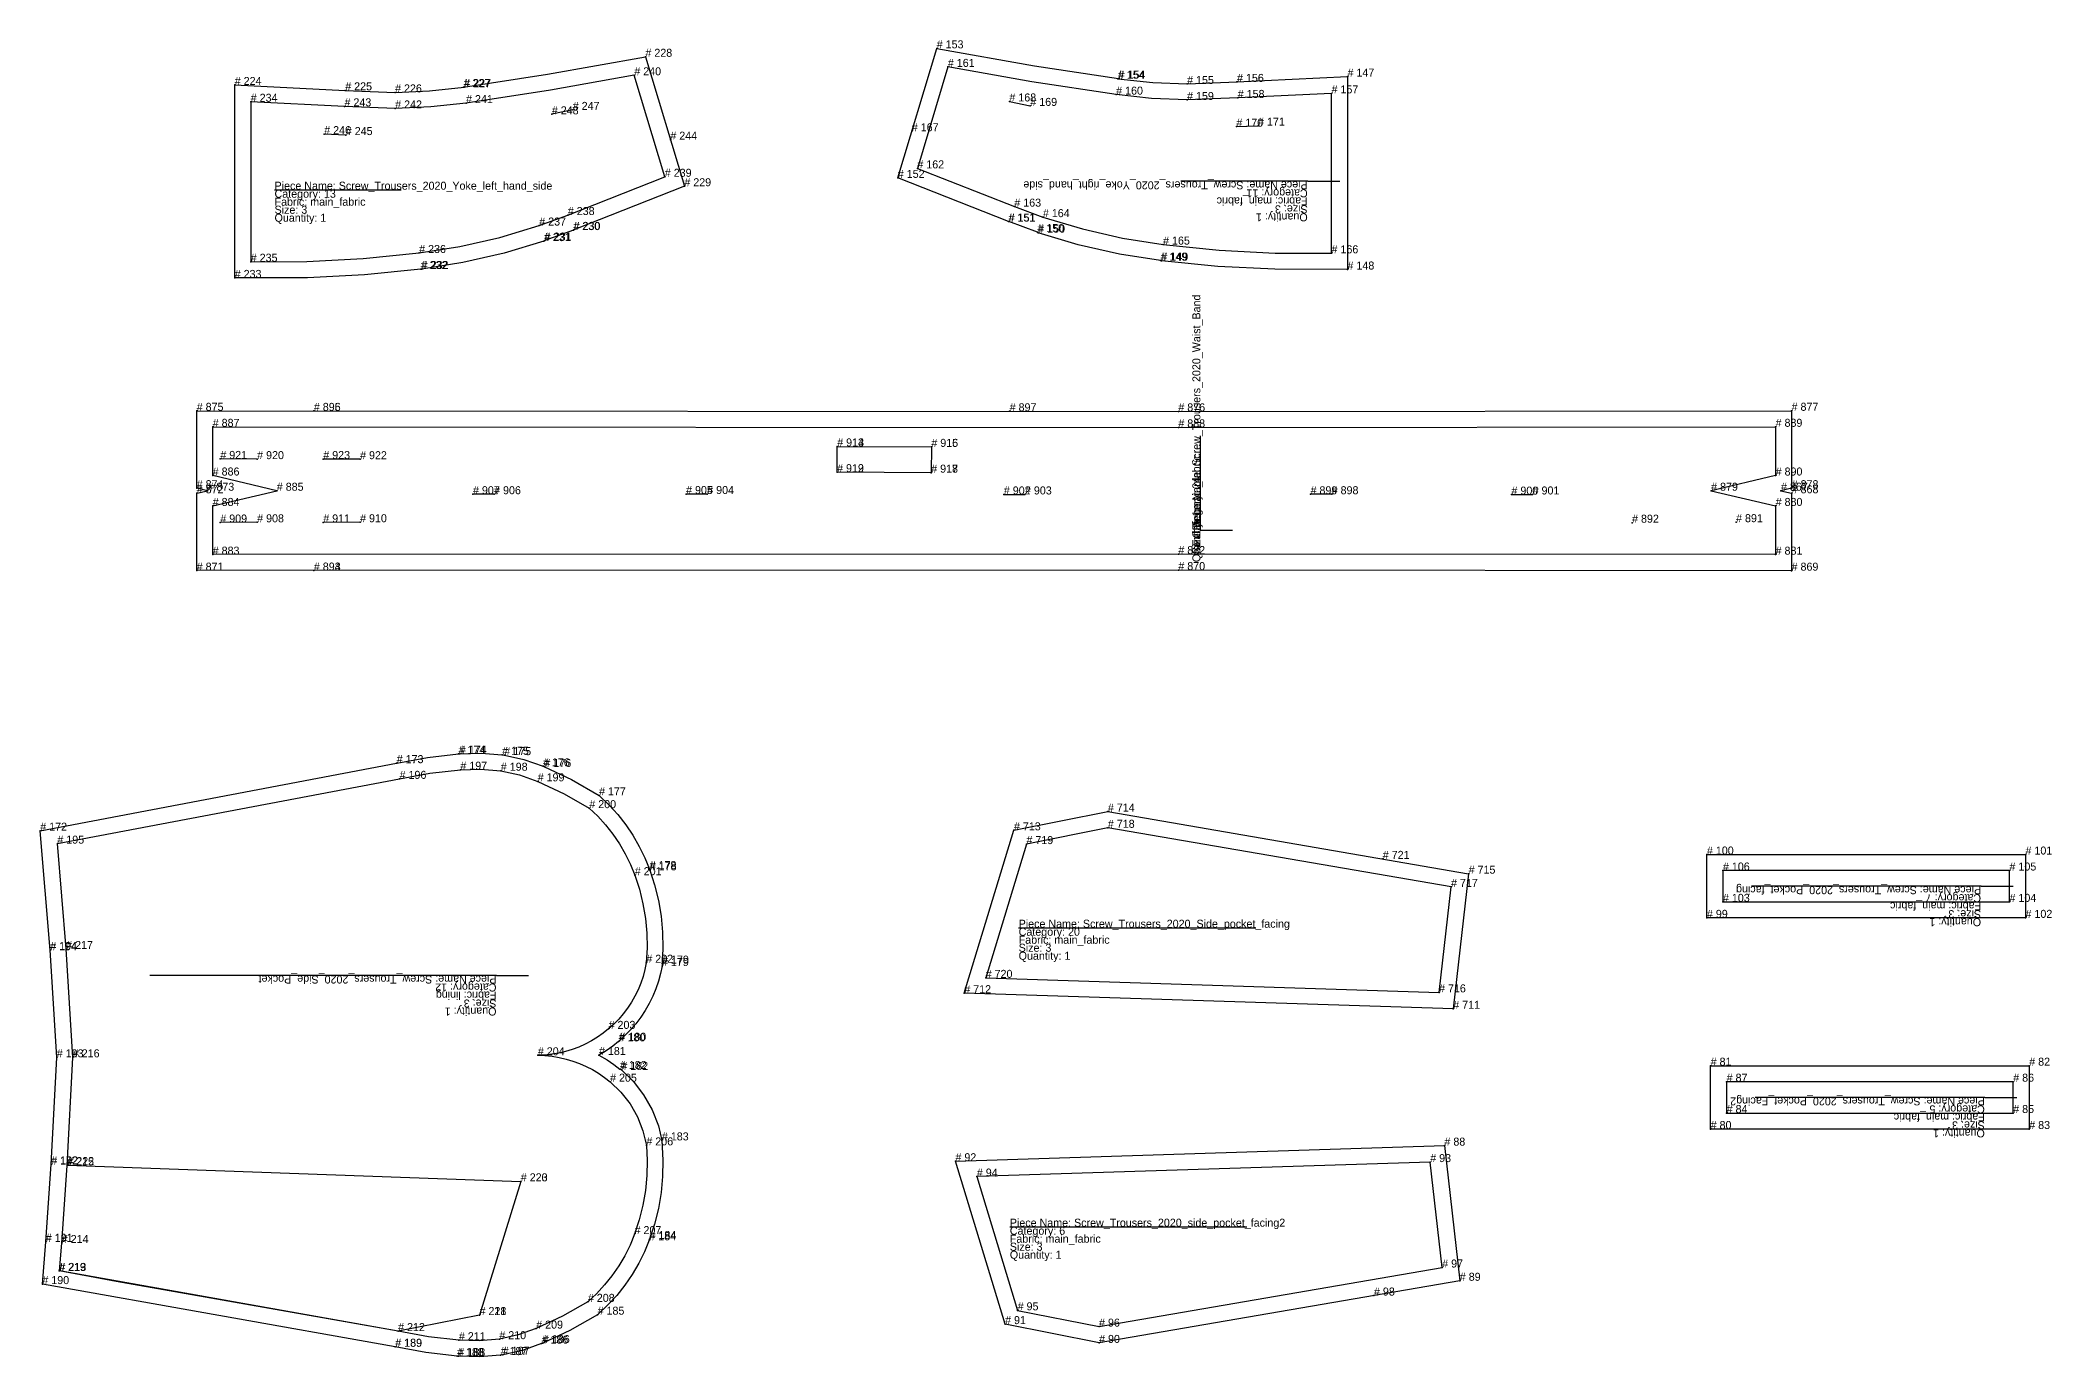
# Model space of a CAD drawing. Extents: x -265 to 2412, y -612 to 1604.
# Drawn here: x 1075 to 2331, y 781 to 1604 of the extents above; entities that cross this region are included whole.
import ezdxf

# ---------------------------------------------------------------- set-up
doc = ezdxf.new("R2010")
doc.units = 0

# ---------------------------------------------------------------- blocks, each defined once
blk = doc.blocks.new('Pocket_Facing2-3')
at = {"layer": '1'}
blk.add_lwpolyline([(2118.2775, 923.6575), (2118.2775, 963.2175), (2317.3425, 963.2175), (2317.3425, 923.6575), (2118.2775, 923.6575)], close=True, dxfattribs=at)
at = {"layer": '14'}
blk.add_lwpolyline([(2128.2775, 933.6575), (2307.345, 933.6575), (2307.345, 953.22), (2128.2775, 953.22), (2128.2775, 933.6575)], close=True, dxfattribs=at)
at = {"layer": '2'}
for p in [(2118.2775, 963.2175), (2317.3425, 963.2175), (2128.2775, 953.22), (2307.345, 953.22), (2128.2775, 933.6575), (2307.345, 933.6575), (2118.2775, 923.6575), (2317.3425, 923.6575)]:
    blk.add_point(p, dxfattribs=at)
at = {"layer": '5'}
blk.add_line((2289.5825, 943.44), (2309.5825, 943.44), dxfattribs=at)
at = {"layer": '7'}
blk.add_line((2289.5825, 943.44), (2146.0425, 943.44), dxfattribs=at)
at = {"layer": '1'}
for s, p in [('Piece Name: Screw_Trousers_2020_Pocket_Facing2', (2289.5825, 943.44)), ('Fabric: main_fabric', (2289.5825, 933.44)), ('Category: 5', (2289.5825, 938.44)), ('Quantity: 1', (2289.5825, 923.44)), ('Size: 3', (2289.5825, 928.44))]:
    blk.add_text(s, height=5, rotation=-180, dxfattribs=at).set_placement(p)
at = {"layer": '2'}
for s, p in [('# 81', (2118.2775, 963.2175)), ('# 82', (2317.3425, 963.2175)), ('# 87', (2128.2775, 953.22)), ('# 86', (2307.345, 953.22)), ('# 84', (2128.2775, 933.6575)), ('# 85', (2307.345, 933.6575)), ('# 80', (2118.2775, 923.6575)), ('# 83', (2317.3425, 923.6575))]:
    blk.add_text(s, height=5, dxfattribs=at).set_placement(p)
blk = doc.blocks.new('side_pocket_facing2-3')
at = {"layer": '1'}
blk.add_lwpolyline([(1951.95, 913.2875), (1961.5475, 828.86), (1736.1525, 790.0275), (1677.435, 801.78), (1646.405, 903.53), (1951.95, 913.2875)], close=True, dxfattribs=at)
at = {"layer": '14'}
blk.add_lwpolyline([(1943.06, 903.005), (1659.7775, 893.9575), (1685.265, 810.3875), (1736.125, 800.205), (1950.5475, 837.1525), (1943.06, 903.005)], close=True, dxfattribs=at)
at = {"layer": '2'}
for p in [(1951.95, 913.2875), (1646.405, 903.53), (1659.7775, 893.9575), (1943.06, 903.005), (1950.5475, 837.1525), (1961.5475, 828.86), (1685.265, 810.3875), (1677.435, 801.78), (1736.125, 800.205), (1736.1525, 790.0275)]:
    blk.add_point(p, dxfattribs=at)
at = {"layer": '4'}
blk.add_point((1907.9025, 819.62, 5), dxfattribs=at)
at = {"layer": '5'}
blk.add_line((1680.385, 862.635), (1700.385, 862.635), dxfattribs=at)
at = {"layer": '7'}
blk.add_line((1680.385, 862.635), (1828.5475, 862.635), dxfattribs=at)
at = {"layer": '1'}
for s, p in [('Piece Name: Screw_Trousers_2020_side_pocket_facing2', (1680.385, 862.635)), ('Category: 6', (1680.385, 857.635)), ('Fabric: main_fabric', (1680.385, 852.635)), ('Size: 3', (1680.385, 847.635)), ('Quantity: 1', (1680.385, 842.635))]:
    blk.add_text(s, height=5, dxfattribs=at).set_placement(p)
at = {"layer": '2'}
for s, p in [('# 88', (1951.95, 913.2875)), ('# 92', (1646.405, 903.53)), ('# 93', (1943.06, 903.005)), ('# 94', (1659.7775, 893.9575)), ('# 97', (1950.5475, 837.1525)), ('# 89', (1961.5475, 828.86)), ('# 91', (1677.435, 801.78)), ('# 95', (1685.265, 810.3875)), ('# 96', (1736.125, 800.205)), ('# 90', (1736.1525, 790.0275))]:
    blk.add_text(s, height=5, dxfattribs=at).set_placement(p)
at = {"layer": '4'}
blk.add_text('# 98', height=5, dxfattribs=at).set_placement((1907.9025, 819.62))
blk = doc.blocks.new('Pocket_facing-3')
at = {"layer": '1'}
blk.add_lwpolyline([(2115.9625, 1055.5775), (2115.9625, 1095.1375), (2315.0275, 1095.1375), (2315.0275, 1055.5775), (2115.9625, 1055.5775)], close=True, dxfattribs=at)
at = {"layer": '14'}
blk.add_lwpolyline([(2125.9625, 1065.5775), (2305.03, 1065.5775), (2305.03, 1085.14), (2125.9625, 1085.14), (2125.9625, 1065.5775)], close=True, dxfattribs=at)
at = {"layer": '2'}
for p in [(2115.9625, 1095.1375), (2315.0275, 1095.1375), (2125.9625, 1085.14), (2305.03, 1085.14), (2125.9625, 1065.5775), (2305.03, 1065.5775), (2115.9625, 1055.5775), (2315.0275, 1055.5775)]:
    blk.add_point(p, dxfattribs=at)
at = {"layer": '5'}
blk.add_line((2287.2675, 1075.36), (2307.2675, 1075.36), dxfattribs=at)
at = {"layer": '7'}
blk.add_line((2287.2675, 1075.36), (2143.7275, 1075.36), dxfattribs=at)
at = {"layer": '1'}
for s, p in [('Piece Name: Screw_Trousers_2020_Pocket_facing', (2287.2675, 1075.36)), ('Category: 7', (2287.2675, 1070.36)), ('Fabric: main_fabric', (2287.2675, 1065.36)), ('Quantity: 1', (2287.2675, 1055.36)), ('Size: 3', (2287.2675, 1060.36))]:
    blk.add_text(s, height=5, rotation=-180, dxfattribs=at).set_placement(p)
at = {"layer": '2'}
for s, p in [('# 100', (2115.9625, 1095.1375)), ('# 101', (2315.0275, 1095.1375)), ('# 106', (2125.9625, 1085.14)), ('# 105', (2305.03, 1085.14)), ('# 103', (2125.9625, 1065.5775)), ('# 104', (2305.03, 1065.5775)), ('# 99', (2115.9625, 1055.5775)), ('# 102', (2315.0275, 1055.5775))]:
    blk.add_text(s, height=5, dxfattribs=at).set_placement(p)
blk = doc.blocks.new('Yoke_right_hand_side-3')
at = {"layer": '1'}
blk.add_lwpolyline([(1891.395, 1581.1475), (1891.3875, 1460.6025), (1845.945, 1460.7375), (1810.39, 1462.575), (1775.1325, 1466.115), (1774.5425, 1466.1475), (1748.8175, 1470.2475), (1723.1025, 1476.12), (1698.14, 1483.6), (1697.5975, 1483.9325), (1679.7425, 1490.5025), (1679.53, 1490.59), (1610.3875, 1517.855), (1634.6975, 1598.755), (1695.8, 1587.86), (1748.3575, 1579.8925), (1747.895, 1579.7825), (1769.71, 1577.45), (1791.165, 1576.5025), (1822.3725, 1577.7925), (1822.3, 1577.7875), (1891.395, 1581.1475)], close=True, dxfattribs=at)
at = {"layer": '14'}
blk.add_lwpolyline([(1881.4, 1570.6575), (1822.785, 1567.805), (1791.1375, 1566.4975), (1768.93, 1567.48), (1746.835, 1569.84), (1694.1325, 1577.8325), (1641.66, 1587.1875), (1622.605, 1523.775), (1683.195, 1499.8825), (1701.05, 1493.3125), (1725.685, 1485.9325), (1750.755, 1480.2075), (1776.14, 1476.16), (1811.1475, 1472.645), (1846.24, 1470.8325), (1881.395, 1470.7275), (1881.4, 1570.6575)], close=True, dxfattribs=at)
at = {"layer": '2'}
for p in [(1634.6975, 1598.755), (1641.66, 1587.1875), (1747.895, 1579.7825), (1748.3575, 1579.8925), (1791.165, 1576.5025), (1822.3, 1577.7875), (1822.3725, 1577.7925), (1891.395, 1581.1475), (1680.1175, 1565.58), (1693.185, 1562.81), (1746.835, 1569.84), (1791.1375, 1566.4975), (1822.785, 1567.805), (1881.4, 1570.6575), (1821.98, 1549.85), (1835.485, 1550.445), (1622.605, 1523.775), (1610.3875, 1517.855), (1683.195, 1499.8825), (1679.53, 1490.59), (1679.7425, 1490.5025), (1697.5975, 1483.9325), (1698.14, 1483.6), (1701.05, 1493.3125), (1776.14, 1476.16), (1881.395, 1470.7275), (1774.5425, 1466.1475), (1775.1325, 1466.115), (1891.3875, 1460.6025)]:
    blk.add_point(p, dxfattribs=at)
at = {"layer": '4'}
blk.add_point((1619.135, 1546.965, 5), dxfattribs=at)
at = {"layer": '5'}
blk.add_line((1866.495, 1515.705), (1886.495, 1515.705), dxfattribs=at)
at = {"layer": '7'}
blk.add_line((1866.495, 1515.705), (1787.2875, 1515.705), dxfattribs=at)
at = {"layer": '8'}
for p, q in [((1680.1175, 1565.58), (1693.185, 1562.81)), ((1821.98, 1549.85), (1835.485, 1550.445))]:
    blk.add_line(p, q, dxfattribs=at)
at = {"layer": '1'}
for s, p in [('Piece Name: Screw_Trousers_2020_Yoke_right_hand_side', (1866.495, 1515.705)), ('Category: 11', (1866.495, 1510.705)), ('Fabric: main_fabric', (1866.495, 1505.705)), ('Quantity: 1', (1866.495, 1495.705)), ('Size: 3', (1866.495, 1500.705))]:
    blk.add_text(s, height=5, rotation=-180, dxfattribs=at).set_placement(p)
at = {"layer": '2'}
for s, p in [('# 153', (1634.6975, 1598.755)), ('# 161', (1641.66, 1587.1875)), ('# 154', (1747.895, 1579.7825)), ('# 154', (1748.3575, 1579.8925)), ('# 147', (1891.395, 1581.1475)), ('# 160', (1746.835, 1569.84)), ('# 159', (1791.1375, 1566.4975)), ('# 155', (1791.165, 1576.5025)), ('# 156', (1822.3, 1577.7875)), ('# 156', (1822.3725, 1577.7925)), ('# 158', (1822.785, 1567.805)), ('# 157', (1881.4, 1570.6575)), ('# 168', (1680.1175, 1565.58)), ('# 169', (1693.185, 1562.81)), ('# 170', (1821.98, 1549.85)), ('# 171', (1835.485, 1550.445)), ('# 152', (1610.3875, 1517.855)), ('# 162', (1622.605, 1523.775)), ('# 163', (1683.195, 1499.8825)), ('# 164', (1701.05, 1493.3125)), ('# 151', (1679.53, 1490.59)), ('# 151', (1679.7425, 1490.5025)), ('# 150', (1697.5975, 1483.9325)), ('# 150', (1698.14, 1483.6)), ('# 149', (1774.5425, 1466.1475)), ('# 149', (1775.1325, 1466.115)), ('# 165', (1776.14, 1476.16)), ('# 166', (1881.395, 1470.7275)), ('# 148', (1891.3875, 1460.6025))]:
    blk.add_text(s, height=5, dxfattribs=at).set_placement(p)
at = {"layer": '4'}
blk.add_text('# 167', height=5, dxfattribs=at).set_placement((1619.135, 1546.965))
blk = doc.blocks.new('Side_Pocket-3')
at = {"layer": '1'}
blk.add_lwpolyline([(1074.53, 1110.0375), (1297.2275, 1152.2075), (1297.2825, 1152.2375), (1316.495, 1155.7525), (1335.89, 1158.0425), (1336.765, 1158.105), (1349.9675, 1158.495), (1363.135, 1157.435), (1364.525, 1157.22), (1376.8, 1154.455), (1388.685, 1150.2475), (1389.6, 1149.865), (1406.43, 1141.9475), (1423.71, 1132.1075), (1430.0775, 1125.9625), (1435.395, 1120.0875), (1440.3575, 1113.7825), (1444.855, 1107.1525), (1448.8725, 1100.245), (1452.39, 1093.1), (1455.295, 1086.025), (1455.425, 1085.2825), (1458.4125, 1076.115), (1460.805, 1066.43), (1462.4875, 1056.5625), (1463.405, 1046.5975), (1463.5975, 1036.6125), (1463.08, 1027.0025), (1463.05, 1025.4675), (1462.0825, 1020.8625), (1460.7725, 1016.015), (1459.125, 1011.2375), (1457.21, 1006.59), (1454.9725, 1002.0325), (1452.5075, 997.7125), (1449.715, 993.45), (1446.6975, 989.4425), (1443.43, 985.6), (1439.9075, 981.9875), (1436.4425, 978.82), (1435.8975, 978.3925), (1432.2575, 975.495), (1428.15, 972.605), (1423.66, 969.89), (1428.805, 966.9025), (1432.995, 964.0225), (1436.7325, 961.1375), (1437.6625, 960.5425), (1444.93, 953.55), (1451.5675, 945.02), (1456.91, 935.6325), (1460.8625, 925.55), (1462.975, 916.54), (1463.645, 904.225), (1463.4475, 894.095), (1462.5075, 884.03), (1460.7775, 874.0275), (1458.32, 864.1875), (1455.26, 854.93), (1455.125, 854.1875), (1452.1425, 847.005), (1448.525, 839.76), (1444.3975, 832.755), (1439.7925, 826.0725), (1434.745, 819.7575), (1429.245, 813.77), (1422.7975, 807.6675), (1405.51, 797.8475), (1388.6725, 789.9525), (1387.76, 789.57), (1375.8825, 785.3775), (1363.5825, 782.6225), (1362.1775, 782.4125), (1349.0225, 781.385), (1335.85, 781.745), (1334.975, 781.805), (1315.5525, 784.0525), (1296.3275, 787.635), (1296.4125, 787.6225), (1075.865, 826.765), (1078.0175, 853.255), (1078.01, 853.1425), (1081.4025, 901.61), (1081.385, 901.4325), (1084.8675, 968.435), (1080.7775, 1035.5225), (1080.8, 1035.295), (1074.53, 1110.0375)], close=True, dxfattribs=at)
at = {"layer": '14'}
blk.add_lwpolyline([(1085.2325, 1101.9275), (1299.08, 1142.4175), (1317.975, 1145.8775), (1337.0575, 1148.1275), (1349.71, 1148.5025), (1362.3325, 1147.485), (1374.0425, 1144.8475), (1385.355, 1140.8425), (1401.8125, 1133.1), (1417.615, 1124.1), (1422.875, 1119.0275), (1427.7725, 1113.615), (1432.285, 1107.88), (1436.3875, 1101.835), (1440.055, 1095.5275), (1443.2775, 1088.98), (1446.05, 1082.23), (1448.925, 1073.405), (1451.1475, 1064.4125), (1452.705, 1055.2725), (1453.555, 1046.055), (1453.7325, 1036.7825), (1453.235, 1027.5325), (1452.325, 1023.21), (1451.175, 1018.9575), (1449.7375, 1014.785), (1448.0575, 1010.71), (1446.115, 1006.7525), (1443.9325, 1002.9275), (1441.5125, 999.235), (1438.8625, 995.715), (1436.0075, 992.355), (1432.93, 989.2), (1429.6725, 986.22), (1426.24, 983.49), (1422.6625, 980.9725), (1418.9225, 978.7), (1415.055, 976.66), (1411.06, 974.875), (1406.96, 973.3425), (1402.775, 972.07), (1398.515, 971.075), (1394.195, 970.3375), (1389.845, 969.895), (1385.4725, 969.705), (1389.9225, 969.515), (1394.3525, 969.0775), (1398.7475, 968.345), (1403.09, 967.3575), (1407.3625, 966.09), (1411.5475, 964.5625), (1415.6325, 962.7775), (1419.5925, 960.7375), (1423.4225, 958.47), (1427.0975, 955.945), (1430.62, 953.225), (1437.36, 946.74), (1443.1025, 939.36), (1447.725, 931.2375), (1451.1375, 922.535), (1453.2675, 913.4375), (1453.78, 904.0525), (1453.595, 894.6625), (1452.7225, 885.3175), (1451.1225, 876.065), (1448.845, 866.945), (1445.8975, 858.0225), (1443.0475, 851.165), (1439.7375, 844.5375), (1435.9725, 838.145), (1431.7675, 832.0425), (1427.1375, 826.25), (1422.12, 820.79), (1416.7325, 815.6875), (1400.9125, 806.7), (1384.44, 798.975), (1373.12, 794.98), (1361.4025, 792.355), (1348.7775, 791.37), (1336.12, 791.715), (1317.0375, 793.925), (1298.1525, 797.4425), (1086.56, 835), (1087.98, 852.4475), (1091.3725, 900.915), (1094.8825, 968.44), (1090.755, 1036.13), (1085.2325, 1101.9275)], close=True, dxfattribs=at)
at = {"layer": '2'}
for p in [(1335.89, 1158.0425), (1336.765, 1158.105), (1363.135, 1157.435), (1364.525, 1157.22), (1297.2275, 1152.2075), (1297.2825, 1152.2375), (1337.0575, 1148.1275), (1362.3325, 1147.485), (1388.685, 1150.2475), (1389.6, 1149.865), (1299.08, 1142.4175), (1385.355, 1140.8425), (1423.71, 1132.1075), (1417.615, 1124.1), (1074.53, 1110.0375), (1085.2325, 1101.9275), (1446.05, 1082.23), (1455.295, 1086.025), (1455.425, 1085.2825), (1080.7775, 1035.5225), (1080.8, 1035.295), (1090.755, 1036.13), (1453.235, 1027.5325), (1463.05, 1025.4675), (1463.08, 1027.0025), (1429.6725, 986.22), (1084.8675, 968.435), (1094.8825, 968.44), (1385.4725, 969.705), (1423.66, 969.89), (1435.8975, 978.3925), (1436.4425, 978.82), (1436.7325, 961.1375), (1437.6625, 960.5425), (1430.62, 953.225), (1453.2675, 913.4375), (1462.975, 916.54), (1081.385, 901.4325), (1081.4025, 901.61), (1091.3725, 900.915), (1091.485, 901.155), (1374.8025, 890.975), (1374.8025, 890.975), (1445.8975, 858.0225), (1455.26, 854.93), (1078.01, 853.1425), (1078.0175, 853.255), (1087.98, 852.4475), (1455.125, 854.1875), (1086.3, 834.985), (1086.56, 835), (1075.865, 826.765), (1349.0375, 807.4475), (1349.0375, 807.4475), (1416.7325, 815.6875), (1422.7975, 807.6675), (1298.1525, 797.4425), (1361.4025, 792.355), (1384.44, 798.975), (1296.3275, 787.635), (1296.4125, 787.6225), (1334.975, 781.805), (1335.85, 781.745), (1336.12, 791.715), (1362.1775, 782.4125), (1363.5825, 782.6225), (1387.76, 789.57), (1388.6725, 789.9525)]:
    blk.add_point(p, dxfattribs=at)
at = {"layer": '5'}
blk.add_line((1359.615, 1019.5525), (1379.615, 1019.5525), dxfattribs=at)
at = {"layer": '7'}
blk.add_line((1359.615, 1019.5525), (1143.0525, 1019.5525), dxfattribs=at)
at = {"layer": '8'}
for p, q in [((1091.485, 901.155), (1374.8025, 890.975)), ((1374.8025, 890.975), (1349.0375, 807.4475))]:
    blk.add_line(p, q, dxfattribs=at)
blk.add_lwpolyline([(1349.0375, 807.4475), (1298.1625, 797.4425), (1121.895, 828.37), (1086.3, 834.985)], dxfattribs=at)
at = {"layer": '1'}
for s, p in [('Piece Name: Screw_Trousers_2020_Side_Pocket', (1359.615, 1019.5525)), ('Category: 12', (1359.615, 1014.5525)), ('Fabric: lining', (1359.615, 1009.5525)), ('Quantity: 1', (1359.615, 999.5525)), ('Size: 3', (1359.615, 1004.5525))]:
    blk.add_text(s, height=5, rotation=-180, dxfattribs=at).set_placement(p)
at = {"layer": '2'}
for s, p in [('# 173', (1297.2275, 1152.2075)), ('# 173', (1297.2825, 1152.2375)), ('# 174', (1335.89, 1158.0425)), ('# 174', (1336.765, 1158.105)), ('# 175', (1363.135, 1157.435)), ('# 175', (1364.525, 1157.22)), ('# 196', (1299.08, 1142.4175)), ('# 197', (1337.0575, 1148.1275)), ('# 198', (1362.3325, 1147.485)), ('# 199', (1385.355, 1140.8425)), ('# 176', (1388.685, 1150.2475)), ('# 176', (1389.6, 1149.865)), ('# 177', (1423.71, 1132.1075)), ('# 200', (1417.615, 1124.1)), ('# 172', (1074.53, 1110.0375)), ('# 195', (1085.2325, 1101.9275)), ('# 201', (1446.05, 1082.23)), ('# 178', (1455.295, 1086.025)), ('# 178', (1455.425, 1085.2825)), ('# 194', (1080.7775, 1035.5225)), ('# 194', (1080.8, 1035.295)), ('# 217', (1090.755, 1036.13)), ('# 202', (1453.235, 1027.5325)), ('# 179', (1463.08, 1027.0025)), ('# 179', (1463.05, 1025.4675)), ('# 203', (1429.6725, 986.22)), ('# 180', (1435.8975, 978.3925)), ('# 180', (1436.4425, 978.82)), ('# 193', (1084.8675, 968.435)), ('# 216', (1094.8825, 968.44)), ('# 204', (1385.4725, 969.705)), ('# 181', (1423.66, 969.89)), ('# 205', (1430.62, 953.225)), ('# 182', (1436.7325, 961.1375)), ('# 182', (1437.6625, 960.5425)), ('# 206', (1453.2675, 913.4375)), ('# 183', (1462.975, 916.54)), ('# 192', (1081.385, 901.4325)), ('# 192', (1081.4025, 901.61)), ('# 215', (1091.3725, 900.915)), ('# 222', (1091.485, 901.155)), ('# 220', (1374.8025, 890.975)), ('# 223', (1374.8025, 890.975)), ('# 191', (1078.01, 853.1425)), ('# 191', (1078.0175, 853.255)), ('# 214', (1087.98, 852.4475)), ('# 207', (1445.8975, 858.0225)), ('# 184', (1455.125, 854.1875)), ('# 184', (1455.26, 854.93)), ('# 190', (1075.865, 826.765)), ('# 219', (1086.3, 834.985)), ('# 213', (1086.56, 835)), ('# 208', (1416.7325, 815.6875)), ('# 218', (1349.0375, 807.4475)), ('# 221', (1349.0375, 807.4475)), ('# 185', (1422.7975, 807.6675)), ('# 189', (1296.3275, 787.635)), ('# 189', (1296.4125, 787.6225)), ('# 212', (1298.1525, 797.4425)), ('# 211', (1336.12, 791.715)), ('# 210', (1361.4025, 792.355)), ('# 209', (1384.44, 798.975)), ('# 186', (1387.76, 789.57)), ('# 186', (1388.6725, 789.9525)), ('# 188', (1334.975, 781.805)), ('# 188', (1335.85, 781.745)), ('# 187', (1362.1775, 782.4125)), ('# 187', (1363.5825, 782.6225))]:
    blk.add_text(s, height=5, dxfattribs=at).set_placement(p)
blk = doc.blocks.new('Yoke_left_hand_side-3')
at = {"layer": '1'}
blk.add_lwpolyline([(1196.0575, 1575.895), (1265.155, 1572.525), (1265.0825, 1572.5275), (1296.26, 1571.2325), (1317.765, 1572.18), (1339.525, 1574.5), (1339.0575, 1574.6125), (1391.5975, 1582.595), (1452.69, 1593.495), (1477.01, 1512.6125), (1407.8675, 1485.34), (1407.6525, 1485.245), (1389.79, 1478.68), (1389.25, 1478.35), (1364.315, 1470.8825), (1338.5675, 1465), (1312.9, 1460.91), (1312.3125, 1460.88), (1277.05, 1457.33), (1241.495, 1455.49), (1196.0525, 1455.35), (1196.0575, 1575.895)], close=True, dxfattribs=at)
at = {"layer": '14'}
blk.add_lwpolyline([(1206.0575, 1565.4), (1206.0525, 1465.475), (1241.2025, 1465.5875), (1276.295, 1467.4025), (1311.305, 1470.925), (1336.675, 1474.97), (1361.705, 1480.6875), (1386.3425, 1488.065), (1404.205, 1494.63), (1464.795, 1518.53), (1445.7325, 1581.925), (1393.2725, 1572.5625), (1340.585, 1564.5575), (1318.5025, 1562.2025), (1296.315, 1561.225), (1264.67, 1562.54), (1206.0575, 1565.4)], close=True, dxfattribs=at)
at = {"layer": '2'}
for p in [(1452.69, 1593.495), (1196.0575, 1575.895), (1265.0825, 1572.5275), (1265.155, 1572.525), (1296.26, 1571.2325), (1339.0575, 1574.6125), (1339.525, 1574.5), (1445.7325, 1581.925), (1206.0575, 1565.4), (1264.67, 1562.54), (1296.315, 1561.225), (1340.585, 1564.5575), (1407.275, 1560.31), (1394.2175, 1557.5425), (1251.97, 1545.18), (1265.4675, 1544.5825), (1464.795, 1518.53), (1477.01, 1512.6125), (1386.3425, 1488.065), (1404.205, 1494.63), (1407.6525, 1485.245), (1407.8675, 1485.34), (1311.305, 1470.925), (1389.25, 1478.35), (1389.79, 1478.68), (1206.0525, 1465.475), (1312.3125, 1460.88), (1312.9, 1460.91), (1196.0525, 1455.35)]:
    blk.add_point(p, dxfattribs=at)
at = {"layer": '4'}
blk.add_point((1468.26, 1541.7075, 5), dxfattribs=at)
at = {"layer": '5'}
blk.add_line((1220.9425, 1510.4475), (1240.9425, 1510.4475), dxfattribs=at)
at = {"layer": '7'}
blk.add_line((1220.9425, 1510.4475), (1300.15, 1510.4475), dxfattribs=at)
at = {"layer": '8'}
for p, q in [((1407.275, 1560.31), (1394.2175, 1557.5425)), ((1265.4675, 1544.5825), (1251.97, 1545.18))]:
    blk.add_line(p, q, dxfattribs=at)
at = {"layer": '1'}
for s, p in [('Category: 13', (1220.9425, 1505.4475)), ('Piece Name: Screw_Trousers_2020_Yoke_left_hand_side', (1220.9425, 1510.4475)), ('Size: 3', (1220.9425, 1495.4475)), ('Fabric: main_fabric', (1220.9425, 1500.4475)), ('Quantity: 1', (1220.9425, 1490.4475))]:
    blk.add_text(s, height=5, dxfattribs=at).set_placement(p)
at = {"layer": '2'}
for s, p in [('# 228', (1452.69, 1593.495)), ('# 240', (1445.7325, 1581.925)), ('# 224', (1196.0575, 1575.895)), ('# 225', (1265.0825, 1572.5275)), ('# 225', (1265.155, 1572.525)), ('# 226', (1296.26, 1571.2325)), ('# 227', (1339.0575, 1574.6125)), ('# 227', (1339.525, 1574.5)), ('# 234', (1206.0575, 1565.4)), ('# 243', (1264.67, 1562.54)), ('# 242', (1296.315, 1561.225)), ('# 241', (1340.585, 1564.5575)), ('# 248', (1394.2175, 1557.5425)), ('# 247', (1407.275, 1560.31)), ('# 246', (1251.97, 1545.18)), ('# 245', (1265.4675, 1544.5825)), ('# 239', (1464.795, 1518.53)), ('# 229', (1477.01, 1512.6125)), ('# 238', (1404.205, 1494.63)), ('# 237', (1386.3425, 1488.065)), ('# 231', (1389.25, 1478.35)), ('# 231', (1389.79, 1478.68)), ('# 230', (1407.6525, 1485.245)), ('# 230', (1407.8675, 1485.34)), ('# 236', (1311.305, 1470.925)), ('# 233', (1196.0525, 1455.35)), ('# 235', (1206.0525, 1465.475)), ('# 232', (1312.3125, 1460.88)), ('# 232', (1312.9, 1460.91))]:
    blk.add_text(s, height=5, dxfattribs=at).set_placement(p)
at = {"layer": '4'}
blk.add_text('# 244', height=5, dxfattribs=at).set_placement((1468.26, 1541.7075))
blk = doc.blocks.new('Side_pocket_facing-3')
at = {"layer": '1'}
blk.add_lwpolyline([(1957.46, 998.7475), (1651.9175, 1008.5075), (1682.95, 1110.2575), (1741.6675, 1122.01), (1967.06, 1083.1725), (1957.46, 998.7475)], close=True, dxfattribs=at)
at = {"layer": '14'}
blk.add_lwpolyline([(1948.5725, 1009.035), (1956.06, 1074.8875), (1741.6375, 1111.835), (1690.7775, 1101.6525), (1665.29, 1018.0825), (1948.5725, 1009.035)], close=True, dxfattribs=at)
at = {"layer": '2'}
for p in [(1741.6675, 1122.01), (1682.95, 1110.2575), (1741.6375, 1111.835), (1690.7775, 1101.6525), (1967.06, 1083.1725), (1956.06, 1074.8875), (1651.9175, 1008.5075), (1665.29, 1018.0825), (1948.5725, 1009.035), (1957.46, 998.7475)]:
    blk.add_point(p, dxfattribs=at)
at = {"layer": '4'}
blk.add_point((1913.4125, 1092.415, 5), dxfattribs=at)
at = {"layer": '5'}
blk.add_line((1685.8975, 1049.4025), (1705.8975, 1049.4025), dxfattribs=at)
at = {"layer": '7'}
blk.add_line((1685.8975, 1049.4025), (1834.0625, 1049.4025), dxfattribs=at)
at = {"layer": '1'}
for s, p in [('Category: 20', (1685.8975, 1044.4025)), ('Piece Name: Screw_Trousers_2020_Side_pocket_facing', (1685.8975, 1049.4025)), ('Fabric: main_fabric', (1685.8975, 1039.4025)), ('Size: 3', (1685.8975, 1034.4025)), ('Quantity: 1', (1685.8975, 1029.4025))]:
    blk.add_text(s, height=5, dxfattribs=at).set_placement(p)
at = {"layer": '2'}
for s, p in [('# 714', (1741.6675, 1122.01)), ('# 713', (1682.95, 1110.2575)), ('# 719', (1690.7775, 1101.6525)), ('# 718', (1741.6375, 1111.835)), ('# 715', (1967.06, 1083.1725)), ('# 717', (1956.06, 1074.8875)), ('# 720', (1665.29, 1018.0825)), ('# 712', (1651.9175, 1008.5075)), ('# 716', (1948.5725, 1009.035)), ('# 711', (1957.46, 998.7475))]:
    blk.add_text(s, height=5, dxfattribs=at).set_placement(p)
at = {"layer": '4'}
blk.add_text('# 721', height=5, dxfattribs=at).set_placement((1913.4125, 1092.415))
blk = doc.blocks.new('Waist_Band-3')
at = {"layer": '1'}
blk.add_lwpolyline([(2162.225, 1322.4025), (2168.9075, 1320.83), (2168.8625, 1272.455), (1785.685, 1272.825), (1172.3075, 1272.485), (1172.2925, 1320.805), (1179.0125, 1322.4), (1172.295, 1323.99), (1172.3075, 1372.3175), (1785.6825, 1371.9775), (2168.86, 1372.3475), (2168.9075, 1323.9775), (2162.225, 1322.4025)], close=True, dxfattribs=at)
at = {"layer": '13'}
for p in [(2069.195, 1302.4325), (2134.17, 1302.755)]:
    blk.add_point(p, dxfattribs=at)
at = {"layer": '14'}
blk.add_lwpolyline([(2118.5775, 1322.405), (2158.9, 1312.9125), (2158.87, 1282.465), (1785.685, 1282.8275), (1182.3, 1282.49), (1182.29, 1312.905), (1222.35, 1322.405), (1182.2925, 1331.9025), (1182.3025, 1362.3175), (1785.685, 1361.98), (2158.87, 1362.3425), (2158.9, 1331.895), (2118.5775, 1322.405)], close=True, dxfattribs=at)
at = {"layer": '2'}
for p in [(1172.3075, 1372.3175), (1785.6825, 1371.9775), (2168.86, 1372.3475), (1182.3025, 1362.3175), (1785.685, 1361.98), (2158.87, 1362.3425), (1572.515, 1350.09), (1572.515, 1350.09), (1631.34, 1349.7975), (1631.34, 1349.7975), (1187.055, 1342.2575), (1210.0825, 1342.1425), (1251.3825, 1342.21), (1274.4025, 1342.095), (1572.4375, 1333.98), (1572.4375, 1333.98), (1631.26, 1333.6875), (1631.26, 1333.6875), (1172.2925, 1320.805), (1172.295, 1323.99), (1179.0125, 1322.4), (1182.2925, 1331.9025), (1222.35, 1322.405), (1344.935, 1320.2275), (1358.135, 1320.215), (1478.0925, 1320.3575), (1491.2925, 1320.3475), (1676.64, 1320.0875), (1689.8375, 1320.0825), (1868.28, 1320.1675), (1881.4825, 1320.2075), (1993.835, 1319.9825), (2007.0325, 1320.0725), (2118.5775, 1322.405), (2158.9, 1331.895), (2162.225, 1322.4025), (2168.9075, 1323.9775), (2168.9075, 1320.83), (1182.29, 1312.905), (2158.9, 1312.9125), (1187.0525, 1302.55), (1210.08, 1302.665), (1251.3825, 1302.5975), (1274.4025, 1302.7125), (1182.3, 1282.49), (1785.685, 1282.8275), (2158.87, 1282.465), (1172.3075, 1272.485), (1785.685, 1272.825), (2168.8625, 1272.455)]:
    blk.add_point(p, dxfattribs=at)
at = {"layer": '4'}
for p in [(1245.5075, 1372.2775, 5), (1245.5075, 1372.2775, 5), (1680.27, 1372.0325, 5), (1245.5075, 1272.525, 5), (1245.5075, 1272.525, 5)]:
    blk.add_point(p, dxfattribs=at)
at = {"layer": '5'}
blk.add_line((1799.435, 1297.7875), (1819.435, 1297.7875), dxfattribs=at)
at = {"layer": '7'}
blk.add_line((1799.435, 1297.7875), (1799.435, 1356.6725), dxfattribs=at)
at = {"layer": '8'}
for p, q in [((1572.4375, 1333.98), (1572.515, 1350.09)), ((1572.515, 1350.09), (1631.34, 1349.7975)), ((1631.34, 1349.7975), (1631.26, 1333.6875)), ((1210.0825, 1342.1425), (1187.055, 1342.2575)), ((1274.4025, 1342.095), (1251.3825, 1342.21)), ((1631.26, 1333.6875), (1572.4375, 1333.98)), ((1358.135, 1320.215), (1344.935, 1320.2275)), ((1491.2925, 1320.3475), (1478.0925, 1320.3575)), ((1676.64, 1320.0875), (1689.8375, 1320.0825)), ((1881.4825, 1320.2075), (1868.28, 1320.1675)), ((1993.835, 1319.9825), (2007.0325, 1320.0725)), ((1210.08, 1302.665), (1187.0525, 1302.55)), ((1274.4025, 1302.7125), (1251.3825, 1302.5975))]:
    blk.add_line(p, q, dxfattribs=at)
at = {"layer": '1'}
for s, p in [('Piece Name: Screw_Trousers_2020_Waist_Band', (1799.435, 1297.7875)), ('Fabric: main_fabric', (1799.435, 1287.7875)), ('Category: 24', (1799.435, 1292.7875)), ('Quantity: 1', (1799.435, 1277.7875)), ('Size: 3', (1799.435, 1282.7875))]:
    blk.add_text(s, height=5, rotation=90, dxfattribs=at).set_placement(p)
at = {"layer": '13'}
for s, p in [('# 892', (2069.195, 1302.4325)), ('# 891', (2134.17, 1302.755))]:
    blk.add_text(s, height=5, dxfattribs=at).set_placement(p)
at = {"layer": '2'}
for s, p in [('# 875', (1172.3075, 1372.3175)), ('# 876', (1785.6825, 1371.9775)), ('# 877', (2168.86, 1372.3475)), ('# 887', (1182.3025, 1362.3175)), ('# 888', (1785.685, 1361.98)), ('# 889', (2158.87, 1362.3425)), ('# 921', (1187.055, 1342.2575)), ('# 920', (1210.0825, 1342.1425)), ('# 923', (1251.3825, 1342.21)), ('# 922', (1274.4025, 1342.095)), ('# 913', (1572.515, 1350.09)), ('# 914', (1572.515, 1350.09)), ('# 915', (1631.34, 1349.7975)), ('# 916', (1631.34, 1349.7975)), ('# 886', (1182.2925, 1331.9025)), ('# 912', (1572.4375, 1333.98)), ('# 919', (1572.4375, 1333.98)), ('# 917', (1631.26, 1333.6875)), ('# 918', (1631.26, 1333.6875)), ('# 890', (2158.9, 1331.895)), ('# 872', (1172.2925, 1320.805)), ('# 874', (1172.295, 1323.99)), ('# 873', (1179.0125, 1322.4)), ('# 885', (1222.35, 1322.405)), ('# 907', (1344.935, 1320.2275)), ('# 906', (1358.135, 1320.215)), ('# 905', (1478.0925, 1320.3575)), ('# 904', (1491.2925, 1320.3475)), ('# 902', (1676.64, 1320.0875)), ('# 903', (1689.8375, 1320.0825)), ('# 899', (1868.28, 1320.1675)), ('# 898', (1881.4825, 1320.2075)), ('# 900', (1993.835, 1319.9825)), ('# 901', (2007.0325, 1320.0725)), ('# 879', (2118.5775, 1322.405)), ('# 867', (2162.225, 1322.4025)), ('# 878', (2168.9075, 1323.9775)), ('# 868', (2168.9075, 1320.83)), ('# 884', (1182.29, 1312.905)), ('# 909', (1187.0525, 1302.55)), ('# 908', (1210.08, 1302.665)), ('# 911', (1251.3825, 1302.5975)), ('# 910', (1274.4025, 1302.7125)), ('# 880', (2158.9, 1312.9125)), ('# 883', (1182.3, 1282.49)), ('# 882', (1785.685, 1282.8275)), ('# 881', (2158.87, 1282.465)), ('# 871', (1172.3075, 1272.485)), ('# 870', (1785.685, 1272.825)), ('# 869', (2168.8625, 1272.455))]:
    blk.add_text(s, height=5, dxfattribs=at).set_placement(p)
at = {"layer": '4'}
for s, p in [('# 895', (1245.5075, 1372.2775)), ('# 896', (1245.5075, 1372.2775)), ('# 897', (1680.27, 1372.0325)), ('# 893', (1245.5075, 1272.525)), ('# 894', (1245.5075, 1272.525))]:
    blk.add_text(s, height=5, dxfattribs=at).set_placement(p)

msp = doc.modelspace()

# ---------------------------------------------------------------- block references
at = {"layer": '1'}
for name in ['Yoke_left_hand_side-3', 'Yoke_right_hand_side-3', 'Waist_Band-3', 'Side_Pocket-3', 'Side_pocket_facing-3', 'Pocket_facing-3', 'Pocket_Facing2-3', 'side_pocket_facing2-3']:
    msp.add_blockref(name, (0, 0), dxfattribs=at)

doc.saveas('drawing.dxf')
